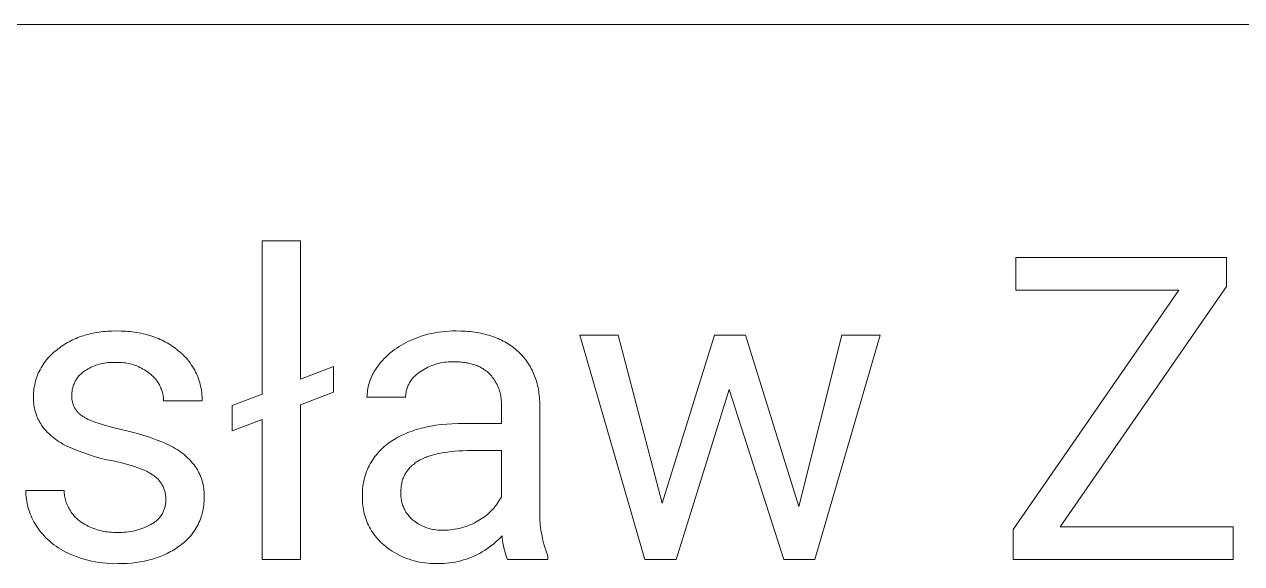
# Model space of a CAD drawing. Header units: millimetres. Extents: x -1480 to 5249, y -840 to 3860.
# Drawn here: x 3618.7 to 3875.5, y -202 to -88.2 of the extents above; entities that cross this region are included whole.
import ezdxf

# ---------------------------------------------------------------- set-up
doc = ezdxf.new("R2010")
doc.units = ezdxf.units.MM
doc.header["$MEASUREMENT"] = 0
doc.layers.add('Domyślny', color=7, linetype='Continuous', true_color=0x000000)

msp = doc.modelspace()

# ---------------------------------------------------------------- linework, layer by layer
at = {"layer": 'Domyślny', "color": 18, "lineweight": 15, "true_color": 0x000000}
for p, q in [((5242.52, -88.19), (2706.18, -88.19)), ((3668.87, -166.2), (3668.87, -133.89)), ((3668.87, -133.89), (3677, -133.89)), ((3677, -133.89), (3677, -163.08)), ((3827.89, -144.28), (3827.89, -137.4)), ((3827.89, -137.4), (3872.3, -137.4)), ((3872.3, -137.4), (3872.3, -143.51)), ((3872.3, -143.51), (3837.26, -194.24)), ((3827.33, -194.8), (3862.24, -144.28)), ((3862.24, -144.28), (3827.89, -144.28)), ((3630.38, -154.16), (3630.77, -154.02)), ((3630.77, -154.02), (3631.16, -153.89)), ((3631.16, -153.89), (3631.55, -153.77)), ((3631.55, -153.77), (3631.95, -153.65)), ((3631.95, -153.65), (3632.36, -153.55)), ((3632.36, -153.55), (3632.77, -153.45)), ((3632.77, -153.45), (3633.19, -153.36)), ((3633.19, -153.36), (3633.62, -153.28)), ((3633.62, -153.28), (3634.04, -153.2)), ((3634.04, -153.2), (3634.48, -153.13)), ((3634.48, -153.13), (3634.92, -153.08)), ((3634.92, -153.08), (3635.36, -153.02)), ((3635.36, -153.02), (3635.81, -152.98)), ((3635.81, -152.98), (3636.27, -152.95)), ((3636.27, -152.95), (3636.73, -152.92)), ((3636.73, -152.92), (3637.19, -152.9)), ((3637.19, -152.9), (3638.14, -152.88)), ((3638.14, -152.88), (3639.13, -152.9)), ((3639.13, -152.9), (3640.1, -152.95)), ((3640.1, -152.95), (3640.58, -152.98)), ((3640.58, -152.98), (3641.05, -153.03)), ((3641.05, -153.03), (3641.51, -153.08)), ((3641.51, -153.08), (3641.97, -153.14)), ((3641.97, -153.14), (3642.42, -153.21)), ((3642.42, -153.21), (3642.87, -153.29)), ((3642.87, -153.29), (3643.31, -153.37)), ((3643.31, -153.37), (3643.75, -153.47)), ((3643.75, -153.47), (3644.17, -153.57)), ((3644.17, -153.57), (3644.6, -153.68)), ((3644.6, -153.68), (3645.01, -153.8)), ((3645.01, -153.8), (3645.43, -153.92)), ((3645.43, -153.92), (3645.83, -154.06)), ((3645.83, -154.06), (3646.23, -154.2)), ((3701.72, -154.25), (3702.43, -154.01)), ((3702.43, -154.01), (3703.14, -153.79)), ((3703.14, -153.79), (3703.87, -153.59)), ((3703.87, -153.59), (3704.6, -153.42)), ((3704.6, -153.42), (3705.34, -153.27)), ((3705.34, -153.27), (3706.08, -153.14)), ((3706.08, -153.14), (3706.82, -153.04)), ((3706.82, -153.04), (3707.57, -152.97)), ((3707.57, -152.97), (3708.32, -152.91)), ((3708.32, -152.91), (3709.07, -152.89)), ((3709.07, -152.89), (3709.82, -152.88)), ((3709.82, -152.88), (3710.83, -152.9)), ((3710.83, -152.9), (3711.81, -152.95)), ((3711.81, -152.95), (3712.29, -152.99)), ((3712.29, -152.99), (3712.76, -153.03)), ((3712.76, -153.03), (3713.23, -153.08)), ((3713.23, -153.08), (3713.69, -153.14)), ((3713.69, -153.14), (3714.14, -153.21)), ((3714.14, -153.21), (3714.58, -153.29)), ((3714.58, -153.29), (3715.02, -153.37)), ((3715.02, -153.37), (3715.45, -153.47)), ((3715.45, -153.47), (3715.88, -153.57)), ((3715.88, -153.57), (3716.3, -153.68)), ((3716.3, -153.68), (3716.71, -153.79)), ((3716.71, -153.79), (3717.11, -153.92)), ((3717.11, -153.92), (3717.51, -154.05)), ((3717.51, -154.05), (3717.9, -154.19)), ((3749.65, -201.11), (3735.9, -153.77)), ((3735.9, -153.77), (3743.96, -153.77)), ((3743.96, -153.77), (3753.28, -189.21)), ((3753.28, -189.21), (3764.31, -153.77)), ((3764.31, -153.77), (3770.83, -153.77)), ((3770.83, -153.77), (3782.07, -189.95)), ((3782.07, -189.95), (3791.17, -153.77)), ((3799.28, -153.77), (3785.48, -201.11)), ((3791.17, -153.77), (3799.28, -153.77)), ((3625.86, -156.67), (3626.17, -156.43)), ((3626.17, -156.43), (3626.49, -156.19)), ((3626.49, -156.19), (3626.82, -155.97)), ((3626.82, -155.97), (3627.15, -155.75)), ((3627.15, -155.75), (3627.49, -155.54)), ((3627.49, -155.54), (3627.83, -155.34)), ((3627.83, -155.34), (3628.18, -155.15)), ((3628.18, -155.15), (3628.53, -154.97)), ((3628.53, -154.97), (3628.89, -154.79)), ((3628.89, -154.79), (3629.25, -154.62)), ((3629.25, -154.62), (3629.62, -154.46)), ((3629.62, -154.46), (3630, -154.3)), ((3630, -154.3), (3630.38, -154.16)), ((3646.23, -154.2), (3646.62, -154.35)), ((3646.62, -154.35), (3647.01, -154.51)), ((3647.01, -154.51), (3647.39, -154.68)), ((3647.39, -154.68), (3647.77, -154.85)), ((3647.77, -154.85), (3648.13, -155.04)), ((3648.13, -155.04), (3648.5, -155.23)), ((3648.5, -155.23), (3648.85, -155.43)), ((3648.85, -155.43), (3649.21, -155.63)), ((3649.21, -155.63), (3649.55, -155.85)), ((3649.55, -155.85), (3649.89, -156.07)), ((3649.89, -156.07), (3650.22, -156.3)), ((3650.22, -156.3), (3650.55, -156.54)), ((3650.55, -156.54), (3650.87, -156.79)), ((3696.82, -156.83), (3697.29, -156.49)), ((3697.29, -156.49), (3697.77, -156.17)), ((3697.77, -156.17), (3698.26, -155.86)), ((3698.26, -155.86), (3698.77, -155.58)), ((3698.77, -155.58), (3699.28, -155.3)), ((3699.28, -155.3), (3699.79, -155.05)), ((3699.79, -155.05), (3700.32, -154.81)), ((3700.32, -154.81), (3701.01, -154.52)), ((3701.01, -154.52), (3701.72, -154.25)), ((3717.9, -154.19), (3718.28, -154.34)), ((3718.28, -154.34), (3718.66, -154.5)), ((3718.66, -154.5), (3719.03, -154.66)), ((3719.03, -154.66), (3719.39, -154.83)), ((3719.39, -154.83), (3719.75, -155.01)), ((3719.75, -155.01), (3720.1, -155.2)), ((3720.1, -155.2), (3720.44, -155.4)), ((3720.44, -155.4), (3720.77, -155.6)), ((3720.77, -155.6), (3721.1, -155.81)), ((3721.1, -155.81), (3721.42, -156.03)), ((3721.42, -156.03), (3721.74, -156.26)), ((3721.74, -156.26), (3722.04, -156.49)), ((3722.04, -156.49), (3722.34, -156.73)), ((3623.16, -159.28), (3623.42, -158.95)), ((3623.42, -158.95), (3623.69, -158.63)), ((3623.69, -158.63), (3623.98, -158.32)), ((3623.98, -158.32), (3624.27, -158.02)), ((3624.27, -158.02), (3624.58, -157.72)), ((3624.58, -157.72), (3624.89, -157.44)), ((3624.89, -157.44), (3625.22, -157.17)), ((3625.22, -157.17), (3625.55, -156.92)), ((3625.55, -156.92), (3625.86, -156.67)), ((3650.87, -156.79), (3651.18, -157.05)), ((3651.18, -157.05), (3651.53, -157.33)), ((3651.53, -157.33), (3651.87, -157.63)), ((3651.87, -157.63), (3652.2, -157.94)), ((3652.2, -157.94), (3652.52, -158.26)), ((3652.52, -158.26), (3652.83, -158.59)), ((3652.83, -158.59), (3653.13, -158.93)), ((3653.13, -158.93), (3653.41, -159.28)), ((3693.88, -159.58), (3694.26, -159.15)), ((3694.26, -159.15), (3694.65, -158.73)), ((3694.65, -158.73), (3695.06, -158.32)), ((3695.06, -158.32), (3695.48, -157.92)), ((3695.48, -157.92), (3695.92, -157.54)), ((3695.92, -157.54), (3696.36, -157.18)), ((3696.36, -157.18), (3696.82, -156.83)), ((3722.34, -156.73), (3722.64, -156.98)), ((3722.64, -156.98), (3722.92, -157.24)), ((3722.92, -157.24), (3723.2, -157.51)), ((3723.2, -157.51), (3723.47, -157.77)), ((3723.47, -157.77), (3723.73, -158.05)), ((3723.73, -158.05), (3723.98, -158.33)), ((3723.98, -158.33), (3724.22, -158.62)), ((3724.22, -158.62), (3724.45, -158.91)), ((3724.45, -158.91), (3724.67, -159.21)), ((3724.67, -159.21), (3724.89, -159.52)), ((3621.66, -161.82), (3621.84, -161.44)), ((3621.84, -161.44), (3622.02, -161.06)), ((3622.02, -161.06), (3622.23, -160.69)), ((3622.23, -160.69), (3622.44, -160.33)), ((3622.44, -160.33), (3622.67, -159.97)), ((3622.67, -159.97), (3622.9, -159.62)), ((3622.9, -159.62), (3623.16, -159.28)), ((3630.91, -161.72), (3630.75, -161.86)), ((3631.07, -161.59), (3630.91, -161.72)), ((3631.24, -161.46), (3631.07, -161.59)), ((3631.54, -161.26), (3631.24, -161.46)), ((3631.85, -161.07), (3631.54, -161.26)), ((3632.17, -160.88), (3631.85, -161.07)), ((3632.49, -160.71), (3632.17, -160.88)), ((3632.82, -160.55), (3632.49, -160.71)), ((3633.15, -160.4), (3632.82, -160.55)), ((3633.49, -160.26), (3633.15, -160.4)), ((3633.83, -160.14), (3633.49, -160.26)), ((3634.18, -160.02), (3633.83, -160.14)), ((3634.53, -159.92), (3634.18, -160.02)), ((3634.88, -159.82), (3634.53, -159.92)), ((3635.24, -159.74), (3634.88, -159.82)), ((3635.6, -159.68), (3635.24, -159.74)), ((3635.96, -159.62), (3635.6, -159.68)), ((3636.32, -159.57), (3635.96, -159.62)), ((3636.68, -159.54), (3636.32, -159.57)), ((3637.05, -159.52), (3636.68, -159.54)), ((3637.41, -159.52), (3637.05, -159.52)), ((3637.78, -159.52), (3637.41, -159.52)), ((3638.14, -159.54), (3637.78, -159.52)), ((3638.51, -159.53), (3638.14, -159.54)), ((3638.87, -159.54), (3638.51, -159.53)), ((3639.24, -159.55), (3638.87, -159.54)), ((3639.6, -159.59), (3639.24, -159.55)), ((3639.96, -159.63), (3639.6, -159.59)), ((3640.32, -159.69), (3639.96, -159.63)), ((3640.68, -159.76), (3640.32, -159.69)), ((3641.04, -159.84), (3640.68, -159.76)), ((3641.39, -159.93), (3641.04, -159.84)), ((3641.74, -160.04), (3641.39, -159.93)), ((3642.09, -160.15), (3641.74, -160.04)), ((3642.43, -160.28), (3642.09, -160.15)), ((3642.77, -160.42), (3642.43, -160.28)), ((3643.1, -160.58), (3642.77, -160.42)), ((3643.42, -160.74), (3643.1, -160.58)), ((3643.74, -160.92), (3643.42, -160.74)), ((3644.06, -161.1), (3643.74, -160.92)), ((3644.37, -161.3), (3644.06, -161.1)), ((3644.67, -161.51), (3644.37, -161.3)), ((3644.96, -161.73), (3644.67, -161.51)), ((3645.24, -161.96), (3644.96, -161.73)), ((3653.41, -159.28), (3653.68, -159.64)), ((3653.68, -159.64), (3653.94, -160.01)), ((3653.94, -160.01), (3654.19, -160.38)), ((3654.19, -160.38), (3654.42, -160.77)), ((3654.42, -160.77), (3654.65, -161.16)), ((3654.65, -161.16), (3654.85, -161.56)), ((3654.85, -161.56), (3655.05, -161.97)), ((3677, -163.08), (3683.93, -160.41)), ((3683.93, -160.41), (3683.93, -165.79)), ((3692.28, -161.89), (3692.46, -161.56)), ((3692.46, -161.56), (3692.65, -161.24)), ((3692.65, -161.24), (3692.85, -160.93)), ((3692.85, -160.93), (3693.06, -160.62)), ((3693.06, -160.62), (3693.28, -160.32)), ((3693.28, -160.32), (3693.51, -160.03)), ((3693.51, -160.03), (3693.88, -159.58)), ((3701.89, -161.72), (3701.71, -161.85)), ((3702.07, -161.6), (3701.89, -161.72)), ((3702.4, -161.37), (3702.07, -161.6)), ((3702.75, -161.15), (3702.4, -161.37)), ((3703.1, -160.94), (3702.75, -161.15)), ((3703.45, -160.74), (3703.1, -160.94)), ((3703.82, -160.56), (3703.45, -160.74)), ((3704.19, -160.39), (3703.82, -160.56)), ((3704.56, -160.23), (3704.19, -160.39)), ((3704.95, -160.09), (3704.56, -160.23)), ((3705.33, -159.96), (3704.95, -160.09)), ((3705.72, -159.84), (3705.33, -159.96)), ((3706.12, -159.73), (3705.72, -159.84)), ((3706.51, -159.64), (3706.12, -159.73)), ((3706.91, -159.57), (3706.51, -159.64)), ((3707.32, -159.5), (3706.91, -159.57)), ((3707.72, -159.46), (3707.32, -159.5)), ((3708.13, -159.42), (3707.72, -159.46)), ((3708.53, -159.4), (3708.13, -159.42)), ((3708.94, -159.4), (3708.53, -159.4)), ((3709.35, -159.4), (3708.94, -159.4)), ((3709.95, -159.41), (3709.35, -159.4)), ((3710.25, -159.43), (3709.95, -159.41)), ((3710.54, -159.44), (3710.25, -159.43)), ((3710.83, -159.47), (3710.54, -159.44)), ((3711.11, -159.49), (3710.83, -159.47)), ((3711.39, -159.53), (3711.11, -159.49)), ((3711.66, -159.56), (3711.39, -159.53)), ((3711.93, -159.61), (3711.66, -159.56)), ((3712.19, -159.65), (3711.93, -159.61)), ((3712.45, -159.7), (3712.19, -159.65)), ((3712.71, -159.76), (3712.45, -159.7)), ((3712.96, -159.82), (3712.71, -159.76)), ((3713.2, -159.89), (3712.96, -159.82)), ((3713.44, -159.96), (3713.2, -159.89)), ((3713.68, -160.04), (3713.44, -159.96)), ((3713.91, -160.12), (3713.68, -160.04)), ((3714.14, -160.2), (3713.91, -160.12)), ((3714.36, -160.3), (3714.14, -160.2)), ((3714.58, -160.39), (3714.36, -160.3)), ((3714.79, -160.49), (3714.58, -160.39)), ((3715, -160.6), (3714.79, -160.49)), ((3715.21, -160.71), (3715, -160.6)), ((3715.41, -160.82), (3715.21, -160.71)), ((3715.6, -160.94), (3715.41, -160.82)), ((3715.79, -161.07), (3715.6, -160.94)), ((3715.98, -161.2), (3715.79, -161.07)), ((3716.16, -161.33), (3715.98, -161.2)), ((3716.33, -161.47), (3716.16, -161.33)), ((3716.5, -161.61), (3716.33, -161.47)), ((3716.67, -161.76), (3716.5, -161.61)), ((3716.83, -161.91), (3716.67, -161.76)), ((3724.89, -159.52), (3725.1, -159.83)), ((3725.1, -159.83), (3725.29, -160.15)), ((3725.29, -160.15), (3725.48, -160.48)), ((3725.48, -160.48), (3725.66, -160.81)), ((3725.66, -160.81), (3725.84, -161.15)), ((3725.84, -161.15), (3726, -161.49)), ((3726, -161.49), (3726.15, -161.84)), ((3620.82, -164.65), (3620.9, -164.23)), ((3620.9, -164.23), (3620.99, -163.82)), ((3620.99, -163.82), (3621.09, -163.41)), ((3621.09, -163.41), (3621.22, -163.01)), ((3621.22, -163.01), (3621.35, -162.61)), ((3621.35, -162.61), (3621.5, -162.21)), ((3621.5, -162.21), (3621.66, -161.82)), ((3629.11, -164.25), (3629.04, -164.45)), ((3629.19, -164.05), (3629.11, -164.25)), ((3629.27, -163.86), (3629.19, -164.05)), ((3629.36, -163.67), (3629.27, -163.86)), ((3629.46, -163.49), (3629.36, -163.67)), ((3629.56, -163.31), (3629.46, -163.49)), ((3629.67, -163.13), (3629.56, -163.31)), ((3629.79, -162.95), (3629.67, -163.13)), ((3629.91, -162.78), (3629.79, -162.95)), ((3630.03, -162.62), (3629.91, -162.78)), ((3630.17, -162.45), (3630.03, -162.62)), ((3630.31, -162.3), (3630.17, -162.45)), ((3630.45, -162.15), (3630.31, -162.3)), ((3630.6, -162), (3630.45, -162.15)), ((3630.75, -161.86), (3630.6, -162)), ((3645.44, -162.11), (3645.24, -161.96)), ((3645.63, -162.28), (3645.44, -162.11)), ((3645.82, -162.45), (3645.63, -162.28)), ((3646, -162.63), (3645.82, -162.45)), ((3646.18, -162.82), (3646, -162.63)), ((3646.35, -163.01), (3646.18, -162.82)), ((3646.51, -163.2), (3646.35, -163.01)), ((3646.66, -163.4), (3646.51, -163.2)), ((3646.81, -163.61), (3646.66, -163.4)), ((3646.95, -163.82), (3646.81, -163.61)), ((3647.08, -164.04), (3646.95, -163.82)), ((3647.21, -164.26), (3647.08, -164.04)), ((3647.32, -164.49), (3647.21, -164.26)), ((3655.05, -161.97), (3655.23, -162.39)), ((3655.23, -162.39), (3655.39, -162.81)), ((3655.39, -162.81), (3655.54, -163.23)), ((3655.54, -163.23), (3655.68, -163.66)), ((3655.68, -163.66), (3655.8, -164.1)), ((3655.8, -164.1), (3655.91, -164.53)), ((3691.26, -164.68), (3691.35, -164.31)), ((3691.35, -164.31), (3691.45, -163.96)), ((3691.45, -163.96), (3691.56, -163.6)), ((3691.56, -163.6), (3691.68, -163.25)), ((3691.68, -163.25), (3691.81, -162.9)), ((3691.81, -162.9), (3691.96, -162.56)), ((3691.96, -162.56), (3692.11, -162.22)), ((3692.11, -162.22), (3692.28, -161.89)), ((3699.8, -164.17), (3699.71, -164.36)), ((3699.9, -163.97), (3699.8, -164.17)), ((3700, -163.78), (3699.9, -163.97)), ((3700.11, -163.6), (3700, -163.78)), ((3700.23, -163.42), (3700.11, -163.6)), ((3700.35, -163.24), (3700.23, -163.42)), ((3700.48, -163.06), (3700.35, -163.24)), ((3700.62, -162.89), (3700.48, -163.06)), ((3700.76, -162.73), (3700.62, -162.89)), ((3700.91, -162.57), (3700.76, -162.73)), ((3701.06, -162.41), (3700.91, -162.57)), ((3701.21, -162.26), (3701.06, -162.41)), ((3701.38, -162.12), (3701.21, -162.26)), ((3701.54, -161.98), (3701.38, -162.12)), ((3701.71, -161.85), (3701.54, -161.98)), ((3717.04, -162.14), (3716.83, -161.91)), ((3717.25, -162.38), (3717.04, -162.14)), ((3717.44, -162.62), (3717.25, -162.38)), ((3717.63, -162.86), (3717.44, -162.62)), ((3717.8, -163.12), (3717.63, -162.86)), ((3717.97, -163.38), (3717.8, -163.12)), ((3718.13, -163.64), (3717.97, -163.38)), ((3718.28, -163.91), (3718.13, -163.64)), ((3718.43, -164.19), (3718.28, -163.91)), ((3718.56, -164.47), (3718.43, -164.19)), ((3726.15, -161.84), (3726.3, -162.19)), ((3726.3, -162.19), (3726.44, -162.56)), ((3726.44, -162.56), (3726.57, -162.92)), ((3726.57, -162.92), (3726.69, -163.3)), ((3726.69, -163.3), (3726.8, -163.68)), ((3726.8, -163.68), (3726.9, -164.06)), ((3726.9, -164.06), (3726.99, -164.45)), ((3620.64, -166.75), (3620.65, -166.33)), ((3620.64, -167.11), (3620.64, -166.75)), ((3620.65, -166.33), (3620.67, -165.91)), ((3620.67, -165.91), (3620.7, -165.49)), ((3620.7, -165.49), (3620.75, -165.07)), ((3620.75, -165.07), (3620.82, -164.65)), ((3628.73, -166.5), (3628.72, -166.67)), ((3628.72, -166.67), (3628.72, -166.84)), ((3628.72, -166.84), (3628.73, -167.01)), ((3628.74, -166.09), (3628.73, -166.3)), ((3628.73, -166.3), (3628.73, -166.5)), ((3628.75, -165.88), (3628.74, -166.09)), ((3628.77, -165.67), (3628.75, -165.88)), ((3628.8, -165.46), (3628.77, -165.67)), ((3628.83, -165.26), (3628.8, -165.46)), ((3628.87, -165.05), (3628.83, -165.26)), ((3628.92, -164.85), (3628.87, -165.05)), ((3628.98, -164.65), (3628.92, -164.85)), ((3629.04, -164.45), (3628.98, -164.65)), ((3647.43, -164.72), (3647.32, -164.49)), ((3647.53, -164.95), (3647.43, -164.72)), ((3647.63, -165.18), (3647.53, -164.95)), ((3647.71, -165.42), (3647.63, -165.18)), ((3647.79, -165.67), (3647.71, -165.42)), ((3647.86, -165.91), (3647.79, -165.67)), ((3647.92, -166.16), (3647.86, -165.91)), ((3647.97, -166.41), (3647.92, -166.16)), ((3648.01, -166.66), (3647.97, -166.41)), ((3648.04, -166.91), (3648.01, -166.66)), ((3648.07, -167.16), (3648.04, -166.91)), ((3655.91, -164.53), (3656, -164.98)), ((3656, -164.98), (3656.07, -165.42)), ((3656.07, -165.42), (3656.13, -165.87)), ((3656.13, -165.87), (3656.18, -166.32)), ((3656.18, -166.32), (3656.21, -166.77)), ((3656.21, -166.77), (3656.22, -167.22)), ((3662.55, -168.59), (3668.87, -166.2)), ((3683.93, -165.79), (3677, -168.46)), ((3691, -166.89), (3691.01, -166.52)), ((3699.16, -166.89), (3691, -166.89)), ((3691.01, -166.52), (3691.04, -166.15)), ((3691.04, -166.15), (3691.08, -165.78)), ((3691.08, -165.78), (3691.13, -165.41)), ((3691.13, -165.41), (3691.19, -165.04)), ((3691.19, -165.04), (3691.26, -164.68)), ((3699.18, -166.45), (3699.16, -166.67)), ((3699.16, -166.67), (3699.16, -166.89)), ((3699.2, -166.24), (3699.18, -166.45)), ((3699.23, -166.02), (3699.2, -166.24)), ((3699.26, -165.81), (3699.23, -166.02)), ((3699.3, -165.6), (3699.26, -165.81)), ((3699.35, -165.39), (3699.3, -165.6)), ((3699.41, -165.18), (3699.35, -165.39)), ((3699.48, -164.97), (3699.41, -165.18)), ((3699.55, -164.77), (3699.48, -164.97)), ((3699.62, -164.56), (3699.55, -164.77)), ((3699.71, -164.36), (3699.62, -164.56)), ((3718.68, -164.75), (3718.56, -164.47)), ((3718.79, -165.04), (3718.68, -164.75)), ((3718.9, -165.33), (3718.79, -165.04)), ((3718.99, -165.62), (3718.9, -165.33)), ((3719.08, -165.92), (3718.99, -165.62)), ((3719.15, -166.22), (3719.08, -165.92)), ((3719.21, -166.52), (3719.15, -166.22)), ((3719.26, -166.83), (3719.21, -166.52)), ((3719.31, -167.14), (3719.26, -166.83)), ((3726.99, -164.45), (3727.08, -164.85)), ((3727.08, -164.85), (3727.16, -165.26)), ((3727.16, -165.26), (3727.22, -165.67)), ((3727.22, -165.67), (3727.28, -166.08)), ((3727.28, -166.08), (3727.33, -166.5)), ((3727.33, -166.5), (3727.38, -166.93)), ((3767.42, -165.22), (3756.22, -201.11)), ((3778.91, -201.11), (3767.42, -165.22)), ((3620.65, -167.46), (3620.64, -167.11)), ((3620.66, -167.81), (3620.65, -167.46)), ((3620.7, -168.17), (3620.66, -167.81)), ((3620.74, -168.52), (3620.7, -168.17)), ((3620.79, -168.87), (3620.74, -168.52)), ((3620.86, -169.22), (3620.79, -168.87)), ((3620.94, -169.56), (3620.86, -169.22)), ((3628.73, -167.01), (3628.74, -167.18)), ((3628.74, -167.18), (3628.76, -167.35)), ((3628.76, -167.35), (3628.78, -167.52)), ((3628.78, -167.52), (3628.81, -167.68)), ((3628.81, -167.68), (3628.85, -167.85)), ((3628.85, -167.85), (3628.89, -168.01)), ((3628.89, -168.01), (3628.93, -168.17)), ((3628.93, -168.17), (3628.99, -168.34)), ((3628.99, -168.34), (3629.04, -168.49)), ((3629.04, -168.49), (3629.11, -168.65)), ((3629.11, -168.65), (3629.17, -168.81)), ((3629.17, -168.81), (3629.25, -168.96)), ((3629.25, -168.96), (3629.33, -169.11)), ((3629.33, -169.11), (3629.41, -169.25)), ((3629.41, -169.25), (3629.5, -169.4)), ((3629.5, -169.4), (3629.59, -169.54)), ((3648.08, -167.42), (3648.07, -167.16)), ((3648.09, -167.67), (3648.08, -167.42)), ((3656.22, -167.67), (3648.09, -167.67)), ((3656.22, -167.22), (3656.22, -167.67)), ((3662.55, -173.97), (3662.55, -168.59)), ((3677, -168.46), (3677, -201.1)), ((3719.34, -167.44), (3719.31, -167.14)), ((3719.36, -167.75), (3719.34, -167.44)), ((3719.37, -168.06), (3719.36, -167.75)), ((3719.37, -168.37), (3719.37, -168.06)), ((3719.37, -168.68), (3719.37, -168.37)), ((3719.37, -172.4), (3719.37, -168.68)), ((3727.38, -166.93), (3727.41, -167.37)), ((3727.41, -167.37), (3727.44, -167.81)), ((3727.44, -167.81), (3727.45, -168.25)), ((3727.45, -168.25), (3727.45, -190.03)), ((3621.03, -169.91), (3620.94, -169.56)), ((3621.13, -170.25), (3621.03, -169.91)), ((3621.25, -170.58), (3621.13, -170.25)), ((3621.37, -170.91), (3621.25, -170.58)), ((3621.51, -171.24), (3621.37, -170.91)), ((3621.65, -171.56), (3621.51, -171.24)), ((3621.81, -171.88), (3621.65, -171.56)), ((3621.98, -172.19), (3621.81, -171.88)), ((3629.59, -169.54), (3629.69, -169.68)), ((3629.69, -169.68), (3629.8, -169.81)), ((3629.8, -169.81), (3629.9, -169.94)), ((3629.9, -169.94), (3630.02, -170.07)), ((3630.02, -170.07), (3630.13, -170.19)), ((3630.13, -170.19), (3630.26, -170.31)), ((3630.26, -170.31), (3630.38, -170.42)), ((3630.38, -170.42), (3630.51, -170.53)), ((3630.51, -170.53), (3630.64, -170.63)), ((3630.64, -170.63), (3630.78, -170.73)), ((3630.78, -170.73), (3630.92, -170.83)), ((3630.92, -170.83), (3631.06, -170.92)), ((3631.06, -170.92), (3631.21, -171.01)), ((3631.21, -171.01), (3631.36, -171.1)), ((3631.36, -171.1), (3631.52, -171.2)), ((3631.52, -171.2), (3631.69, -171.29)), ((3631.69, -171.29), (3631.87, -171.38)), ((3631.87, -171.38), (3632.05, -171.47)), ((3632.05, -171.47), (3632.44, -171.65)), ((3632.44, -171.65), (3632.86, -171.83)), ((3632.86, -171.83), (3633.31, -172.02)), ((3633.31, -172.02), (3633.79, -172.2)), ((3668.87, -171.57), (3662.55, -173.97)), ((3668.87, -201.1), (3668.87, -171.57)), ((3622.16, -172.5), (3621.98, -172.19)), ((3622.35, -172.8), (3622.16, -172.5)), ((3622.63, -173.17), (3622.35, -172.8)), ((3622.92, -173.53), (3622.63, -173.17)), ((3623.23, -173.88), (3622.92, -173.53)), ((3623.54, -174.22), (3623.23, -173.88)), ((3623.87, -174.55), (3623.54, -174.22)), ((3624.21, -174.86), (3623.87, -174.55)), ((3633.79, -172.2), (3634.3, -172.37)), ((3634.3, -172.37), (3635.4, -172.73)), ((3635.4, -172.73), (3636.63, -173.08)), ((3636.63, -173.08), (3637.96, -173.42)), ((3637.96, -173.42), (3639.42, -173.76)), ((3639.42, -173.76), (3640.87, -174.08)), ((3640.87, -174.08), (3642.3, -174.45)), ((3642.3, -174.45), (3643.72, -174.87)), ((3698.75, -174.72), (3699.17, -174.53)), ((3699.17, -174.53), (3699.61, -174.35)), ((3699.61, -174.35), (3700.06, -174.18)), ((3700.06, -174.18), (3700.51, -174.01)), ((3700.51, -174.01), (3700.98, -173.85)), ((3700.98, -173.85), (3701.45, -173.71)), ((3701.45, -173.71), (3701.93, -173.57)), ((3701.93, -173.57), (3702.42, -173.43)), ((3702.42, -173.43), (3702.92, -173.31)), ((3702.92, -173.31), (3703.43, -173.19)), ((3703.43, -173.19), (3703.95, -173.08)), ((3703.95, -173.08), (3704.48, -172.98)), ((3704.48, -172.98), (3705.55, -172.8)), ((3705.55, -172.8), (3706.67, -172.66)), ((3706.67, -172.66), (3707.82, -172.55)), ((3707.82, -172.55), (3709, -172.46)), ((3709, -172.46), (3710.22, -172.42)), ((3710.22, -172.42), (3711.48, -172.4)), ((3711.48, -172.4), (3719.37, -172.4)), ((3624.56, -175.17), (3624.21, -174.86)), ((3624.92, -175.46), (3624.56, -175.17)), ((3625.29, -175.75), (3624.92, -175.46)), ((3625.67, -176.02), (3625.29, -175.75)), ((3626.05, -176.27), (3625.67, -176.02)), ((3626.45, -176.52), (3626.05, -176.27)), ((3626.85, -176.75), (3626.45, -176.52)), ((3627.26, -176.97), (3626.85, -176.75)), ((3627.68, -177.17), (3627.26, -176.97)), ((3628.85, -177.7), (3627.68, -177.17)), ((3643.72, -174.87), (3645.13, -175.33)), ((3645.13, -175.33), (3646.52, -175.84)), ((3646.52, -175.84), (3647.9, -176.39)), ((3647.9, -176.39), (3649.25, -176.99)), ((3649.25, -176.99), (3649.69, -177.2)), ((3649.69, -177.2), (3650.12, -177.42)), ((3694.56, -177.35), (3694.91, -177.06)), ((3694.91, -177.06), (3695.27, -176.77)), ((3695.27, -176.77), (3695.64, -176.5)), ((3695.64, -176.5), (3696, -176.25)), ((3696, -176.25), (3696.36, -176.01)), ((3696.36, -176.01), (3696.74, -175.77)), ((3696.74, -175.77), (3697.12, -175.55)), ((3697.12, -175.55), (3697.51, -175.33)), ((3697.51, -175.33), (3697.92, -175.11)), ((3697.92, -175.11), (3698.33, -174.91)), ((3698.33, -174.91), (3698.75, -174.72)), ((3630.04, -178.19), (3628.85, -177.7)), ((3631.24, -178.64), (3630.04, -178.19)), ((3632.46, -179.06), (3631.24, -178.64)), ((3633.69, -179.44), (3632.46, -179.06)), ((3634.93, -179.77), (3633.69, -179.44)), ((3650.12, -177.42), (3650.54, -177.66)), ((3650.54, -177.66), (3650.96, -177.91)), ((3650.96, -177.91), (3651.36, -178.18)), ((3651.36, -178.18), (3651.75, -178.46)), ((3651.75, -178.46), (3652.14, -178.75)), ((3652.14, -178.75), (3652.51, -179.06)), ((3652.51, -179.06), (3652.88, -179.38)), ((3652.88, -179.38), (3653.23, -179.71)), ((3653.23, -179.71), (3653.57, -180.05)), ((3692.17, -180.13), (3692.42, -179.74)), ((3692.42, -179.74), (3692.69, -179.37)), ((3692.69, -179.37), (3692.98, -179.01)), ((3692.98, -179.01), (3693.27, -178.66)), ((3693.27, -178.66), (3693.57, -178.32)), ((3693.57, -178.32), (3693.89, -177.98)), ((3693.89, -177.98), (3694.22, -177.66)), ((3694.22, -177.66), (3694.56, -177.35)), ((3703.11, -179.69), (3702.84, -179.81)), ((3703.38, -179.58), (3703.11, -179.69)), ((3703.66, -179.47), (3703.38, -179.58)), ((3703.95, -179.36), (3703.66, -179.47)), ((3704.24, -179.26), (3703.95, -179.36)), ((3704.54, -179.17), (3704.24, -179.26)), ((3704.85, -179.08), (3704.54, -179.17)), ((3705.17, -178.99), (3704.85, -179.08)), ((3705.49, -178.9), (3705.17, -178.99)), ((3705.82, -178.83), (3705.49, -178.9)), ((3706.5, -178.68), (3705.82, -178.83)), ((3707.22, -178.55), (3706.5, -178.68)), ((3707.96, -178.44), (3707.22, -178.55)), ((3708.73, -178.35), (3707.96, -178.44)), ((3709.53, -178.27), (3708.73, -178.35)), ((3710.36, -178.21), (3709.53, -178.27)), ((3711.22, -178.17), (3710.36, -178.21)), ((3712.11, -178.14), (3711.22, -178.17)), ((3713.02, -178.14), (3712.11, -178.14)), ((3719.37, -178.14), (3713.02, -178.14)), ((3719.37, -187.86), (3719.37, -178.14)), ((3636.19, -180.07), (3634.93, -179.77)), ((3637.45, -180.33), (3636.19, -180.07)), ((3638.93, -180.66), (3637.45, -180.33)), ((3640.3, -181.01), (3638.93, -180.66)), ((3640.94, -181.19), (3640.3, -181.01)), ((3641.55, -181.38), (3640.94, -181.19)), ((3642.13, -181.57), (3641.55, -181.38)), ((3642.68, -181.76), (3642.13, -181.57)), ((3643.21, -181.96), (3642.68, -181.76)), ((3643.7, -182.16), (3643.21, -181.96)), ((3644.17, -182.36), (3643.7, -182.16)), ((3653.57, -180.05), (3653.9, -180.41)), ((3653.9, -180.41), (3654.22, -180.77)), ((3654.22, -180.77), (3654.52, -181.15)), ((3654.52, -181.15), (3654.81, -181.54)), ((3654.81, -181.54), (3655.02, -181.86)), ((3655.02, -181.86), (3655.21, -182.18)), ((3655.21, -182.18), (3655.39, -182.51)), ((3690.92, -182.57), (3691.09, -182.15)), ((3691.09, -182.15), (3691.28, -181.73)), ((3691.28, -181.73), (3691.48, -181.32)), ((3691.48, -181.32), (3691.7, -180.91)), ((3691.7, -180.91), (3691.93, -180.52)), ((3691.93, -180.52), (3692.17, -180.13)), ((3699.59, -182.26), (3699.52, -182.35)), ((3699.67, -182.17), (3699.59, -182.26)), ((3699.74, -182.07), (3699.67, -182.17)), ((3699.9, -181.89), (3699.74, -182.07)), ((3700.06, -181.72), (3699.9, -181.89)), ((3700.23, -181.54), (3700.06, -181.72)), ((3700.41, -181.37), (3700.23, -181.54)), ((3700.59, -181.21), (3700.41, -181.37)), ((3700.79, -181.05), (3700.59, -181.21)), ((3700.99, -180.9), (3700.79, -181.05)), ((3701.19, -180.74), (3700.99, -180.9)), ((3701.41, -180.6), (3701.19, -180.74)), ((3701.63, -180.46), (3701.41, -180.6)), ((3701.86, -180.32), (3701.63, -180.46)), ((3702.09, -180.18), (3701.86, -180.32)), ((3702.33, -180.05), (3702.09, -180.18)), ((3702.58, -179.93), (3702.33, -180.05)), ((3702.84, -179.81), (3702.58, -179.93)), ((3644.61, -182.57), (3644.17, -182.36)), ((3644.81, -182.67), (3644.61, -182.57)), ((3645.01, -182.78), (3644.81, -182.67)), ((3645.21, -182.89), (3645.01, -182.78)), ((3645.4, -183), (3645.21, -182.89)), ((3645.57, -183.11), (3645.4, -183)), ((3645.75, -183.22), (3645.57, -183.11)), ((3645.91, -183.33), (3645.75, -183.22)), ((3646.07, -183.44), (3645.91, -183.33)), ((3646.24, -183.57), (3646.07, -183.44)), ((3646.4, -183.69), (3646.24, -183.57)), ((3646.55, -183.83), (3646.4, -183.69)), ((3646.7, -183.96), (3646.55, -183.83)), ((3646.85, -184.11), (3646.7, -183.96)), ((3646.99, -184.25), (3646.85, -184.11)), ((3647.12, -184.41), (3646.99, -184.25)), ((3647.25, -184.56), (3647.12, -184.41)), ((3647.38, -184.73), (3647.25, -184.56)), ((3647.5, -184.89), (3647.38, -184.73)), ((3647.61, -185.06), (3647.5, -184.89)), ((3655.39, -182.51), (3655.56, -182.85)), ((3655.56, -182.85), (3655.72, -183.2)), ((3655.72, -183.2), (3655.87, -183.55)), ((3655.87, -183.55), (3656.01, -183.9)), ((3656.01, -183.9), (3656.13, -184.26)), ((3656.13, -184.26), (3656.24, -184.62)), ((3656.24, -184.62), (3656.34, -184.99)), ((3690.2, -185.23), (3690.28, -184.78)), ((3690.28, -184.78), (3690.38, -184.33)), ((3690.38, -184.33), (3690.49, -183.88)), ((3690.49, -183.88), (3690.62, -183.44)), ((3690.62, -183.44), (3690.76, -183.01)), ((3690.76, -183.01), (3690.92, -182.57)), ((3698.38, -184.81), (3698.32, -185.05)), ((3698.44, -184.57), (3698.38, -184.81)), ((3698.51, -184.34), (3698.44, -184.57)), ((3698.58, -184.12), (3698.51, -184.34)), ((3698.67, -183.89), (3698.58, -184.12)), ((3698.71, -183.78), (3698.67, -183.89)), ((3698.76, -183.67), (3698.71, -183.78)), ((3698.81, -183.56), (3698.76, -183.67)), ((3698.86, -183.46), (3698.81, -183.56)), ((3698.91, -183.35), (3698.86, -183.46)), ((3698.96, -183.25), (3698.91, -183.35)), ((3699.02, -183.14), (3698.96, -183.25)), ((3699.07, -183.04), (3699.02, -183.14)), ((3699.13, -182.94), (3699.07, -183.04)), ((3699.19, -182.84), (3699.13, -182.94)), ((3699.25, -182.74), (3699.19, -182.84)), ((3699.32, -182.64), (3699.25, -182.74)), ((3699.39, -182.54), (3699.32, -182.64)), ((3699.45, -182.45), (3699.39, -182.54)), ((3699.52, -182.35), (3699.45, -182.45)), ((3619.04, -187), (3619.03, -186.54)), ((3619.03, -186.54), (3627.12, -186.54)), ((3619.06, -187.46), (3619.04, -187)), ((3619.1, -187.92), (3619.06, -187.46)), ((3627.12, -186.54), (3627.13, -186.82)), ((3627.13, -186.82), (3627.15, -187.11)), ((3627.15, -187.11), (3627.18, -187.39)), ((3627.18, -187.39), (3627.22, -187.68)), ((3647.72, -185.23), (3647.61, -185.06)), ((3647.82, -185.41), (3647.72, -185.23)), ((3647.92, -185.59), (3647.82, -185.41)), ((3648.01, -185.78), (3647.92, -185.59)), ((3648.09, -185.96), (3648.01, -185.78)), ((3648.16, -186.15), (3648.09, -185.96)), ((3648.23, -186.34), (3648.16, -186.15)), ((3648.3, -186.54), (3648.23, -186.34)), ((3648.36, -186.73), (3648.3, -186.54)), ((3648.41, -186.93), (3648.36, -186.73)), ((3648.45, -187.13), (3648.41, -186.93)), ((3648.49, -187.33), (3648.45, -187.13)), ((3648.52, -187.53), (3648.49, -187.33)), ((3656.34, -184.99), (3656.42, -185.36)), ((3656.42, -185.36), (3656.49, -185.73)), ((3656.49, -185.73), (3656.55, -186.1)), ((3656.55, -186.1), (3656.6, -186.48)), ((3656.6, -186.48), (3656.63, -186.86)), ((3656.63, -186.86), (3656.65, -187.23)), ((3656.65, -187.23), (3656.65, -187.61)), ((3690.02, -187.51), (3690.03, -187.05)), ((3690.03, -187.05), (3690.05, -186.6)), ((3690.05, -186.6), (3690.08, -186.14)), ((3690.08, -186.14), (3690.13, -185.68)), ((3690.13, -185.68), (3690.2, -185.23)), ((3698.15, -186.85), (3698.14, -187.1)), ((3698.14, -187.1), (3698.14, -187.35)), ((3698.14, -187.35), (3698.14, -187.59)), ((3698.16, -186.32), (3698.15, -186.58)), ((3698.15, -186.58), (3698.15, -186.85)), ((3698.18, -186.05), (3698.16, -186.32)), ((3698.21, -185.8), (3698.18, -186.05)), ((3698.24, -185.54), (3698.21, -185.8)), ((3698.28, -185.3), (3698.24, -185.54)), ((3698.32, -185.05), (3698.28, -185.3)), ((3619.15, -188.38), (3619.1, -187.92)), ((3619.22, -188.84), (3619.15, -188.38)), ((3619.31, -189.29), (3619.22, -188.84)), ((3619.41, -189.74), (3619.31, -189.29)), ((3619.52, -190.19), (3619.41, -189.74)), ((3627.22, -187.68), (3627.27, -187.96)), ((3627.27, -187.96), (3627.33, -188.24)), ((3627.33, -188.24), (3627.4, -188.52)), ((3627.4, -188.52), (3627.47, -188.8)), ((3627.47, -188.8), (3627.56, -189.07)), ((3627.56, -189.07), (3627.66, -189.34)), ((3627.66, -189.34), (3627.77, -189.61)), ((3627.77, -189.61), (3627.88, -189.87)), ((3627.88, -189.87), (3628.01, -190.13)), ((3648.36, -190.13), (3648.4, -189.93)), ((3648.4, -189.93), (3648.45, -189.74)), ((3648.45, -189.74), (3648.48, -189.54)), ((3648.48, -189.54), (3648.51, -189.35)), ((3648.51, -189.35), (3648.53, -189.15)), ((3648.54, -187.74), (3648.52, -187.53)), ((3648.53, -189.15), (3648.55, -188.95)), ((3648.55, -187.94), (3648.54, -187.74)), ((3648.56, -188.14), (3648.55, -187.94)), ((3648.55, -188.95), (3648.56, -188.75)), ((3648.56, -188.35), (3648.56, -188.14)), ((3648.56, -188.55), (3648.56, -188.35)), ((3648.56, -188.75), (3648.56, -188.55)), ((3656.57, -189.68), (3656.51, -190.1)), ((3656.61, -189.26), (3656.57, -189.68)), ((3656.64, -188.84), (3656.61, -189.26)), ((3656.65, -188.41), (3656.64, -188.84)), ((3656.65, -187.61), (3656.65, -187.99)), ((3656.65, -187.99), (3656.65, -188.41)), ((3690.04, -187.97), (3690.02, -187.51)), ((3690.03, -188.41), (3690.04, -187.97)), ((3690.05, -188.85), (3690.03, -188.41)), ((3690.07, -189.28), (3690.05, -188.85)), ((3690.11, -189.72), (3690.07, -189.28)), ((3690.17, -190.15), (3690.11, -189.72)), ((3698.14, -187.59), (3698.16, -187.84)), ((3698.16, -187.84), (3698.18, -188.09)), ((3698.18, -188.09), (3698.22, -188.33)), ((3698.22, -188.33), (3698.26, -188.58)), ((3698.26, -188.58), (3698.31, -188.82)), ((3698.31, -188.82), (3698.36, -189.06)), ((3698.36, -189.06), (3698.43, -189.3)), ((3698.43, -189.3), (3698.5, -189.54)), ((3698.5, -189.54), (3698.58, -189.77)), ((3698.58, -189.77), (3698.67, -190)), ((3698.67, -190), (3698.77, -190.23)), ((3717.82, -190.2), (3718.07, -189.89)), ((3718.07, -189.89), (3718.32, -189.57)), ((3718.32, -189.57), (3718.55, -189.24)), ((3718.55, -189.24), (3718.77, -188.91)), ((3718.77, -188.91), (3718.98, -188.56)), ((3718.98, -188.56), (3719.18, -188.21)), ((3719.18, -188.21), (3719.37, -187.86)), ((3727.45, -190.03), (3727.43, -190.91)), ((3619.65, -190.63), (3619.52, -190.19)), ((3619.8, -191.07), (3619.65, -190.63)), ((3619.96, -191.5), (3619.8, -191.07)), ((3620.13, -191.93), (3619.96, -191.5)), ((3620.32, -192.35), (3620.13, -191.93)), ((3620.52, -192.77), (3620.32, -192.35)), ((3628.01, -190.13), (3628.14, -190.39)), ((3628.14, -190.39), (3628.28, -190.64)), ((3628.28, -190.64), (3628.43, -190.88)), ((3628.43, -190.88), (3628.59, -191.12)), ((3628.59, -191.12), (3628.76, -191.35)), ((3628.76, -191.35), (3628.94, -191.58)), ((3628.94, -191.58), (3629.12, -191.8)), ((3629.12, -191.8), (3629.31, -192.02)), ((3629.31, -192.02), (3629.51, -192.23)), ((3629.51, -192.23), (3629.71, -192.43)), ((3629.71, -192.43), (3629.92, -192.62)), ((3646.86, -192.68), (3647, -192.53)), ((3647, -192.53), (3647.13, -192.39)), ((3647.13, -192.39), (3647.26, -192.23)), ((3647.26, -192.23), (3647.39, -192.08)), ((3647.39, -192.08), (3647.51, -191.92)), ((3647.51, -191.92), (3647.62, -191.75)), ((3647.62, -191.75), (3647.72, -191.59)), ((3647.72, -191.59), (3647.83, -191.41)), ((3647.83, -191.41), (3647.92, -191.24)), ((3647.92, -191.24), (3648.01, -191.06)), ((3648.01, -191.06), (3648.09, -190.88)), ((3648.09, -190.88), (3648.17, -190.69)), ((3648.17, -190.69), (3648.24, -190.51)), ((3648.24, -190.51), (3648.3, -190.32)), ((3648.3, -190.32), (3648.36, -190.13)), ((3655.88, -192.54), (3655.72, -192.94)), ((3656.02, -192.14), (3655.88, -192.54)), ((3656.15, -191.74), (3656.02, -192.14)), ((3656.26, -191.34), (3656.15, -191.74)), ((3656.36, -190.93), (3656.26, -191.34)), ((3656.44, -190.51), (3656.36, -190.93)), ((3656.51, -190.1), (3656.44, -190.51)), ((3690.24, -190.59), (3690.17, -190.15)), ((3690.33, -191.01), (3690.24, -190.59)), ((3690.43, -191.44), (3690.33, -191.01)), ((3690.54, -191.86), (3690.43, -191.44)), ((3690.67, -192.28), (3690.54, -191.86)), ((3690.82, -192.69), (3690.67, -192.28)), ((3698.77, -190.23), (3698.87, -190.45)), ((3698.87, -190.45), (3698.99, -190.67)), ((3698.99, -190.67), (3699.11, -190.89)), ((3699.11, -190.89), (3699.23, -191.1)), ((3699.23, -191.1), (3699.37, -191.31)), ((3699.37, -191.31), (3699.51, -191.51)), ((3699.51, -191.51), (3699.66, -191.71)), ((3699.66, -191.71), (3699.81, -191.91)), ((3699.81, -191.91), (3699.97, -192.09)), ((3699.97, -192.09), (3700.14, -192.28)), ((3700.14, -192.28), (3700.31, -192.45)), ((3700.31, -192.45), (3700.49, -192.62)), ((3714.76, -192.77), (3715.11, -192.56)), ((3715.11, -192.56), (3715.44, -192.34)), ((3715.44, -192.34), (3715.77, -192.11)), ((3715.77, -192.11), (3716.09, -191.87)), ((3716.09, -191.87), (3716.4, -191.61)), ((3716.4, -191.61), (3716.7, -191.35)), ((3716.7, -191.35), (3717, -191.07)), ((3717, -191.07), (3717.28, -190.79)), ((3717.28, -190.79), (3717.55, -190.5)), ((3717.55, -190.5), (3717.82, -190.2)), ((3727.43, -190.91), (3727.44, -191.8)), ((3727.44, -191.8), (3727.48, -192.68)), ((3620.74, -193.18), (3620.52, -192.77)), ((3620.97, -193.58), (3620.74, -193.18)), ((3621.21, -193.97), (3620.97, -193.58)), ((3621.47, -194.35), (3621.21, -193.97)), ((3621.8, -194.81), (3621.47, -194.35)), ((3622.15, -195.25), (3621.8, -194.81)), ((3629.92, -192.62), (3630.14, -192.81)), ((3630.14, -192.81), (3630.37, -192.99)), ((3630.37, -192.99), (3630.72, -193.23)), ((3630.72, -193.23), (3631.08, -193.47)), ((3631.08, -193.47), (3631.44, -193.69)), ((3631.44, -193.69), (3631.81, -193.9)), ((3631.81, -193.9), (3632.2, -194.09)), ((3632.2, -194.09), (3632.58, -194.28)), ((3632.58, -194.28), (3632.97, -194.45)), ((3632.97, -194.45), (3633.37, -194.6)), ((3633.37, -194.6), (3633.78, -194.74)), ((3633.78, -194.74), (3634.18, -194.87)), ((3634.18, -194.87), (3634.6, -194.99)), ((3634.6, -194.99), (3635.01, -195.09)), ((3635.01, -195.09), (3635.43, -195.18)), ((3641.11, -195.23), (3641.56, -195.15)), ((3641.56, -195.15), (3642, -195.05)), ((3642, -195.05), (3642.44, -194.94)), ((3642.44, -194.94), (3642.87, -194.81)), ((3642.87, -194.81), (3643.3, -194.67)), ((3643.3, -194.67), (3643.73, -194.52)), ((3643.73, -194.52), (3644.15, -194.35)), ((3644.15, -194.35), (3644.56, -194.16)), ((3644.56, -194.16), (3644.97, -193.96)), ((3644.97, -193.96), (3645.37, -193.75)), ((3645.37, -193.75), (3645.76, -193.53)), ((3645.76, -193.53), (3645.93, -193.42)), ((3645.93, -193.42), (3646.09, -193.31)), ((3646.09, -193.31), (3646.26, -193.19)), ((3646.26, -193.19), (3646.41, -193.07)), ((3646.41, -193.07), (3646.57, -192.95)), ((3646.57, -192.95), (3646.72, -192.81)), ((3646.72, -192.81), (3646.86, -192.68)), ((3654.52, -195.16), (3654.28, -195.5)), ((3654.75, -194.81), (3654.52, -195.16)), ((3654.97, -194.45), (3654.75, -194.81)), ((3655.18, -194.08), (3654.97, -194.45)), ((3655.37, -193.7), (3655.18, -194.08)), ((3655.56, -193.32), (3655.37, -193.7)), ((3655.72, -192.94), (3655.56, -193.32)), ((3690.97, -193.1), (3690.82, -192.69)), ((3691.14, -193.51), (3690.97, -193.1)), ((3691.33, -193.9), (3691.14, -193.51)), ((3691.53, -194.29), (3691.33, -193.9)), ((3691.74, -194.68), (3691.53, -194.29)), ((3691.96, -195.05), (3691.74, -194.68)), ((3692.2, -195.42), (3691.96, -195.05)), ((3700.49, -192.62), (3700.68, -192.79)), ((3700.68, -192.79), (3700.94, -192.99)), ((3700.94, -192.99), (3701.21, -193.19)), ((3701.21, -193.19), (3701.49, -193.38)), ((3701.49, -193.38), (3701.77, -193.56)), ((3701.77, -193.56), (3702.06, -193.72)), ((3702.06, -193.72), (3702.36, -193.88)), ((3702.36, -193.88), (3702.66, -194.03)), ((3702.66, -194.03), (3702.96, -194.16)), ((3702.96, -194.16), (3703.27, -194.29)), ((3703.27, -194.29), (3703.58, -194.41)), ((3703.58, -194.41), (3703.9, -194.51)), ((3703.9, -194.51), (3704.22, -194.61)), ((3704.22, -194.61), (3704.55, -194.69)), ((3704.55, -194.69), (3704.87, -194.76)), ((3704.87, -194.76), (3705.2, -194.82)), ((3705.2, -194.82), (3705.53, -194.87)), ((3705.53, -194.87), (3705.86, -194.91)), ((3705.86, -194.91), (3706.2, -194.93)), ((3706.2, -194.93), (3706.53, -194.95)), ((3706.53, -194.95), (3706.87, -194.95)), ((3706.87, -194.95), (3707.2, -194.94)), ((3707.2, -194.94), (3707.67, -194.93)), ((3707.67, -194.93), (3708.14, -194.91)), ((3708.14, -194.91), (3708.62, -194.87)), ((3708.62, -194.87), (3709.09, -194.82)), ((3709.09, -194.82), (3709.55, -194.75)), ((3709.55, -194.75), (3710.02, -194.66)), ((3710.02, -194.66), (3710.48, -194.56)), ((3710.48, -194.56), (3710.94, -194.44)), ((3710.94, -194.44), (3711.39, -194.31)), ((3711.39, -194.31), (3711.84, -194.16)), ((3711.84, -194.16), (3712.29, -194)), ((3712.29, -194), (3712.73, -193.82)), ((3712.73, -193.82), (3713.16, -193.63)), ((3713.16, -193.63), (3713.58, -193.42)), ((3713.58, -193.42), (3714, -193.2)), ((3714, -193.2), (3714.41, -192.97)), ((3714.41, -192.97), (3714.76, -192.77)), ((3727.48, -192.68), (3727.55, -193.56)), ((3727.55, -193.56), (3727.64, -194.43)), ((3727.64, -194.43), (3727.77, -195.3)), ((3827.33, -201.12), (3827.33, -194.8)), ((3837.26, -194.24), (3873.71, -194.24)), ((3873.71, -194.24), (3873.71, -201.12)), ((3622.51, -195.68), (3622.15, -195.25)), ((3622.89, -196.1), (3622.51, -195.68)), ((3623.28, -196.51), (3622.89, -196.1)), ((3623.68, -196.9), (3623.28, -196.51)), ((3624.1, -197.27), (3623.68, -196.9)), ((3624.53, -197.64), (3624.1, -197.27)), ((3624.97, -197.99), (3624.53, -197.64)), ((3635.43, -195.18), (3635.85, -195.25)), ((3635.85, -195.25), (3636.28, -195.31)), ((3636.28, -195.31), (3636.7, -195.35)), ((3636.7, -195.35), (3637.13, -195.38)), ((3637.13, -195.38), (3637.55, -195.4)), ((3637.55, -195.4), (3637.98, -195.4)), ((3637.98, -195.4), (3638.41, -195.39)), ((3638.41, -195.39), (3638.86, -195.4)), ((3638.86, -195.4), (3639.31, -195.39)), ((3639.31, -195.39), (3639.77, -195.38)), ((3639.77, -195.38), (3640.22, -195.34)), ((3640.22, -195.34), (3640.67, -195.29)), ((3640.67, -195.29), (3641.11, -195.23)), ((3652.25, -197.65), (3651.92, -197.91)), ((3652.57, -197.37), (3652.25, -197.65)), ((3652.88, -197.09), (3652.57, -197.37)), ((3653.18, -196.79), (3652.88, -197.09)), ((3653.47, -196.48), (3653.18, -196.79)), ((3653.75, -196.16), (3653.47, -196.48)), ((3654.02, -195.84), (3653.75, -196.16)), ((3654.28, -195.5), (3654.02, -195.84)), ((3692.45, -195.78), (3692.2, -195.42)), ((3692.71, -196.13), (3692.45, -195.78)), ((3692.99, -196.47), (3692.71, -196.13)), ((3693.27, -196.8), (3692.99, -196.47)), ((3693.57, -197.13), (3693.27, -196.8)), ((3693.87, -197.44), (3693.57, -197.13)), ((3694.19, -197.74), (3693.87, -197.44)), ((3694.52, -198.03), (3694.19, -197.74)), ((3718.21, -197.4), (3717.75, -197.8)), ((3718.65, -196.99), (3718.21, -197.4)), ((3719.08, -196.57), (3718.65, -196.99)), ((3719.5, -196.13), (3719.08, -196.57)), ((3719.54, -196.64), (3719.5, -196.13)), ((3719.6, -197.15), (3719.54, -196.64)), ((3719.68, -197.65), (3719.6, -197.15)), ((3719.77, -198.16), (3719.68, -197.65)), ((3727.77, -195.3), (3727.93, -196.17)), ((3727.93, -196.17), (3728.11, -197.03)), ((3728.11, -197.03), (3728.32, -197.89)), ((3625.42, -198.32), (3624.97, -197.99)), ((3625.88, -198.64), (3625.42, -198.32)), ((3626.36, -198.94), (3625.88, -198.64)), ((3626.84, -199.22), (3626.36, -198.94)), ((3627.34, -199.49), (3626.84, -199.22)), ((3627.84, -199.74), (3627.34, -199.49)), ((3628.35, -199.98), (3627.84, -199.74)), ((3629.08, -200.29), (3628.35, -199.98)), ((3629.83, -200.57), (3629.08, -200.29)), ((3648.1, -200.17), (3647.72, -200.33)), ((3648.48, -200.01), (3648.1, -200.17)), ((3648.85, -199.83), (3648.48, -200.01)), ((3649.21, -199.65), (3648.85, -199.83)), ((3649.56, -199.46), (3649.21, -199.65)), ((3649.92, -199.26), (3649.56, -199.46)), ((3650.26, -199.05), (3649.92, -199.26)), ((3650.6, -198.84), (3650.26, -199.05)), ((3650.93, -198.62), (3650.6, -198.84)), ((3651.26, -198.4), (3650.93, -198.62)), ((3651.58, -198.16), (3651.26, -198.4)), ((3651.92, -197.91), (3651.58, -198.16)), ((3694.96, -198.39), (3694.52, -198.03)), ((3695.41, -198.73), (3694.96, -198.39)), ((3695.87, -199.06), (3695.41, -198.73)), ((3696.34, -199.37), (3695.87, -199.06)), ((3696.82, -199.66), (3696.34, -199.37)), ((3697.31, -199.94), (3696.82, -199.66)), ((3697.81, -200.21), (3697.31, -199.94)), ((3698.32, -200.45), (3697.81, -200.21)), ((3714.2, -200.11), (3713.66, -200.37)), ((3714.74, -199.83), (3714.2, -200.11)), ((3715.27, -199.53), (3714.74, -199.83)), ((3715.79, -199.22), (3715.27, -199.53)), ((3716.3, -198.89), (3715.79, -199.22)), ((3716.79, -198.54), (3716.3, -198.89)), ((3717.28, -198.18), (3716.79, -198.54)), ((3717.75, -197.8), (3717.28, -198.18)), ((3719.87, -198.66), (3719.77, -198.16)), ((3720, -199.16), (3719.87, -198.66)), ((3720.13, -199.65), (3720, -199.16)), ((3720.29, -200.14), (3720.13, -199.65)), ((3720.46, -200.62), (3720.29, -200.14)), ((3728.32, -197.89), (3728.57, -198.74)), ((3728.57, -198.74), (3728.84, -199.58)), ((3728.84, -199.58), (3729.13, -200.41)), ((3630.58, -200.83), (3629.83, -200.57)), ((3631.34, -201.06), (3630.58, -200.83)), ((3632.11, -201.27), (3631.34, -201.06)), ((3632.88, -201.45), (3632.11, -201.27)), ((3633.66, -201.6), (3632.88, -201.45)), ((3634.45, -201.73), (3633.66, -201.6)), ((3635.23, -201.84), (3634.45, -201.73)), ((3636.03, -201.92), (3635.23, -201.84)), ((3636.82, -201.97), (3636.03, -201.92)), ((3637.61, -202), (3636.82, -201.97)), ((3638.41, -201.99), (3637.61, -202)), ((3639.41, -201.98), (3638.41, -201.99)), ((3640.38, -201.93), (3639.41, -201.98)), ((3641.33, -201.86), (3640.38, -201.93)), ((3642.26, -201.75), (3641.33, -201.86)), ((3642.71, -201.69), (3642.26, -201.75)), ((3643.16, -201.62), (3642.71, -201.69)), ((3643.61, -201.54), (3643.16, -201.62)), ((3644.04, -201.45), (3643.61, -201.54)), ((3644.48, -201.36), (3644.04, -201.45)), ((3644.9, -201.25), (3644.48, -201.36)), ((3645.32, -201.15), (3644.9, -201.25)), ((3645.74, -201.03), (3645.32, -201.15)), ((3646.15, -200.9), (3645.74, -201.03)), ((3646.55, -200.77), (3646.15, -200.9)), ((3646.95, -200.63), (3646.55, -200.77)), ((3647.34, -200.49), (3646.95, -200.63)), ((3647.72, -200.33), (3647.34, -200.49)), ((3677, -201.1), (3668.87, -201.1)), ((3698.84, -200.68), (3698.32, -200.45)), ((3699.36, -200.89), (3698.84, -200.68)), ((3699.89, -201.08), (3699.36, -200.89)), ((3700.43, -201.26), (3699.89, -201.08)), ((3700.98, -201.41), (3700.43, -201.26)), ((3701.52, -201.55), (3700.98, -201.41)), ((3702.08, -201.67), (3701.52, -201.55)), ((3702.63, -201.77), (3702.08, -201.67)), ((3703.19, -201.85), (3702.63, -201.77)), ((3703.75, -201.91), (3703.19, -201.85)), ((3704.32, -201.96), (3703.75, -201.91)), ((3704.88, -201.98), (3704.32, -201.96)), ((3705.45, -201.99), (3704.88, -201.98)), ((3706.01, -201.97), (3705.45, -201.99)), ((3706.62, -201.97), (3706.01, -201.97)), ((3707.22, -201.95), (3706.62, -201.97)), ((3707.83, -201.9), (3707.22, -201.95)), ((3708.43, -201.84), (3707.83, -201.9)), ((3709.03, -201.75), (3708.43, -201.84)), ((3709.62, -201.65), (3709.03, -201.75)), ((3710.22, -201.52), (3709.62, -201.65)), ((3710.81, -201.38), (3710.22, -201.52)), ((3711.39, -201.22), (3710.81, -201.38)), ((3711.97, -201.03), (3711.39, -201.22)), ((3712.54, -200.83), (3711.97, -201.03)), ((3713.1, -200.61), (3712.54, -200.83)), ((3713.66, -200.37), (3713.1, -200.61)), ((3720.64, -201.1), (3720.46, -200.62)), ((3729.13, -201.1), (3720.64, -201.1)), ((3729.13, -200.41), (3729.13, -201.1)), ((3756.22, -201.11), (3749.65, -201.11)), ((3785.48, -201.11), (3778.91, -201.11)), ((3873.71, -201.12), (3827.33, -201.12))]:
    msp.add_line(p, q, dxfattribs=at)

doc.saveas('drawing.dxf')
